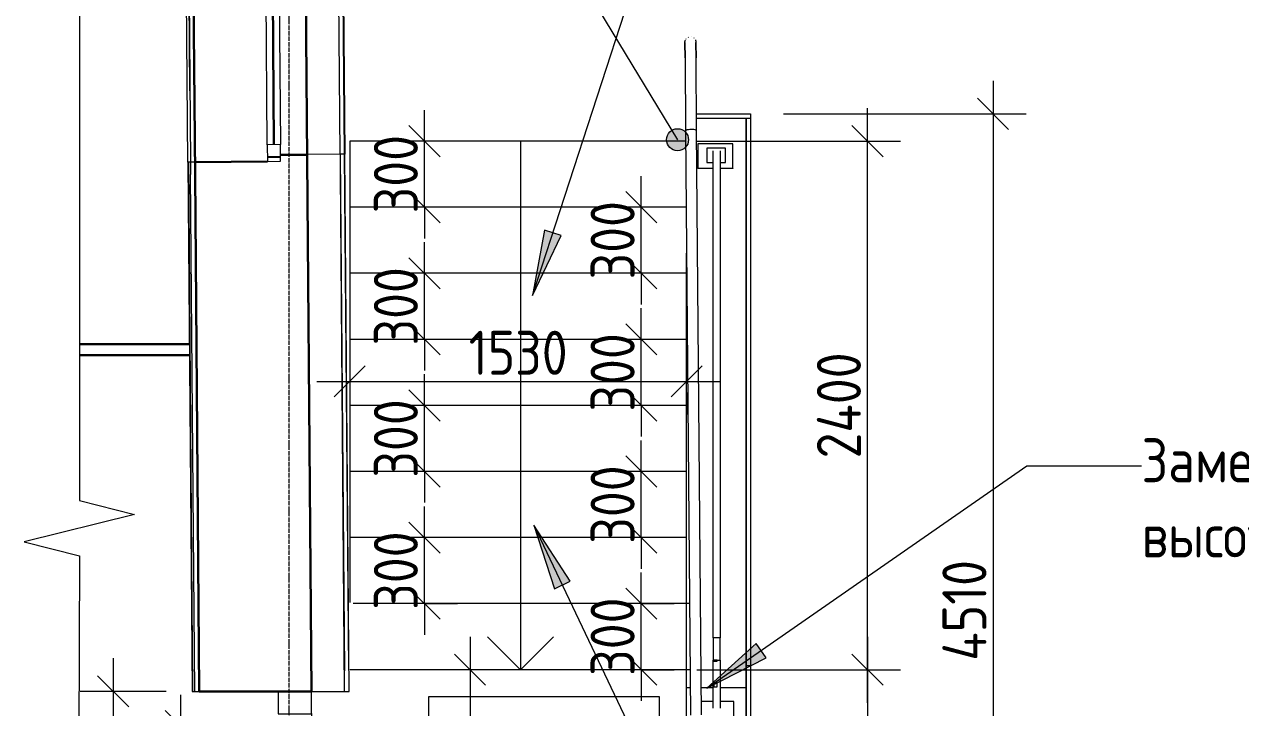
# Model space of a CAD drawing. Header units: millimetres. Extents: x 504091 to 2165846, y 135022 to 442887.
# Drawn here: x 1160287 to 1165812, y 263551 to 266653 of the extents above; entities that cross this region are included whole.
import ezdxf

# ---------------------------------------------------------------- set-up
doc = ezdxf.new("R2010")
doc.units = ezdxf.units.MM
for name, pattern in [('ADSK_Линия сетки', [25, 20, -2.5, 0, -2.5]), ('ADSK_Штриховая_ш3 п1_5', [4.5, 3, -1.5]), ('осеваяX2', [4, 2.5, -0.5, 0.5, -0.5])]:
    doc.linetypes.add(name, pattern=pattern)
doc.layers.get('Defpoints').update_dxf_attribs({"color": 255})
for name, color, linetype, lineweight in [('+АР_Вспомогательная', 7, 'Continuous', 9), ('_ Окна', 7, 'Continuous', 30), ('Аннотация', 7, 'Continuous', 9), ('Лестницы', 7, 'Continuous', 18), ('Ограждение', 7, 'Continuous', 18), ('Окна', 7, 'Continuous', 18), ('Оси', 165, 'осеваяX2', 13), ('отметки', 7, 'Continuous', 20), ('Перекрытие', 7, 'Continuous', 18), ('размеры', 7, 'Continuous', 9), ('Стены внутренние', 7, 'Continuous', 18), ('Стены наружные', 7, 'Continuous', 18), ('Стены несущие', 7, 'Continuous', 30), ('Стены отделка', 7, 'Continuous', 30), ('Стены штриховка', 7, 'Continuous', 18), ('Стрелки вверх', 7, 'Continuous', 18)]:
    doc.layers.add(name, color=color, linetype=linetype, lineweight=lineweight)
doc.layers.add('Линии', color=7, linetype='Continuous', lineweight=9, true_color=0x00a600)
doc.styles.add('GOST Common_1', font='GOST_Common.ttf', dxfattribs={"width": 0.9, "height": 250})
doc.styles.add('GOST Common_4', font='GOST_Common.ttf', dxfattribs={"width": 0.9, "height": 200})
doc.styles.add('GOST Common_6', font='GOST_Common.ttf', dxfattribs={"width": 0.9, "height": 200})
doc.dimstyles.new('ADSK_Основной_2_5_мм', dxfattribs={"dimscale": 304.8, "dimtxt": 251.428749, "dimasz": 0.463911, "dimexe": 0.492126, "dimexo": 0.492126, "dimgap": 0.098425, "dimtad": 1, "dimdec": 3, "dimrnd": 0.001, "dimdsep": 46, "dimtxsty": 'GOST Common_1', "dimblk1": 'OBLIQUE', "dimblk2": 'OBLIQUE', "dimsah": 1, "dimcen": 0.09, "dimdle": 0.492126, "dimazin": 2, "dimtfac": 1, "dimtdec": 4, "dimtix": 1, "dimtmove": 0, "dimatfit": 3, "dimfxl": 0, "dimtvp": 1, "dimtolj": 1, "dimtzin": 0, "dimlwd": 20, "dimlwe": 20, "dimarcsym": 0})
doc.dimstyles.new('ADSK_Основной_2_5_мм_Округление_до_10_мм', dxfattribs={"dimscale": 304.8, "dimtxt": 251.428749, "dimasz": 0.463911, "dimexe": 0.492126, "dimexo": 0.492126, "dimgap": 0.098425, "dimtad": 1, "dimdec": 0, "dimrnd": 10, "dimdsep": 46, "dimtxsty": 'GOST Common_1', "dimblk1": 'OBLIQUE', "dimblk2": 'OBLIQUE', "dimsah": 1, "dimcen": 0.09, "dimdle": 0.492126, "dimazin": 2, "dimtfac": 1, "dimtdec": 4, "dimtix": 1, "dimtmove": 0, "dimatfit": 3, "dimfxl": 0, "dimtvp": 1, "dimtolj": 1, "dimtzin": 0, "dimlwd": 20, "dimlwe": 20, "dimarcsym": 0})
doc.dimstyles.new('ADSK_Основной_2_мм', dxfattribs={"dimscale": 304.8, "dimtxt": 201.142999, "dimasz": 0.463911, "dimexe": 0.492126, "dimexo": 0.492126, "dimgap": 0.098425, "dimtad": 1, "dimrnd": 0.01, "dimdsep": 46, "dimtxsty": 'GOST Common_4', "dimblk1": 'OBLIQUE', "dimblk2": 'OBLIQUE', "dimsah": 1, "dimcen": 0.09, "dimdle": 0.492126, "dimazin": 2, "dimtfac": 1, "dimtdec": 4, "dimtix": 1, "dimtmove": 0, "dimatfit": 3, "dimfxl": 0, "dimtvp": 1, "dimtolj": 1, "dimtzin": 0, "dimlwd": 20, "dimlwe": 20, "dimarcsym": 0})

# ---------------------------------------------------------------- blocks, each defined once
blk = doc.blocks.new('Ограждение крыльца 1 - Ограждение крыльца 1-1744339-План 1-го этажа')
at = {"layer": 'Ограждение'}
for p, q in [((57152.1, 30683.9), (57152.7, 30684.7)), ((57162.1, 30692), (57163, 30692.4)), ((57175, 30694), (57176, 30693.9)), ((57187, 30689.3), (57187.8, 30688.7)), ((57147.8, 30598.3), (57150.5, 30268.3)), ((57200.5, 30268.7), (57197.8, 30598.7)), ((57150.5, 30268.3), (57172, 27614.9)), ((57222, 27615.3), (57200.5, 30268.7)), ((57365, 30209), (57205.6, 30209)), ((57205.6, 30209), (57205.6, 30098.7)), ((57332.2, 30189.3), (57247.1, 30189.3)), ((57247.1, 30189.3), (57247.1, 30123.8)), ((57275, 27965.3), (57275, 30177)), ((57307, 30177), (57307, 27965.3)), ((57332.2, 30123.8), (57332.2, 30189.3)), ((57365, 30098.7), (57365, 30209)), ((57247.1, 30123.8), (57275, 30123.8)), ((57307, 30123.8), (57332.2, 30123.8)), ((57205.6, 30098.7), (57275, 30098.7)), ((57205.6, 30096.3), (57205.6, 30098.7)), ((57275, 30096.3), (57205.6, 30096.3)), ((57307, 30098.7), (57365, 30098.7)), ((57365, 30096.3), (57307, 30096.3)), ((57365, 30098.7), (57365, 30096.3)), ((57275, 27646.5), (57275, 27864.8)), ((57307, 27864.8), (57307, 27646.5)), ((57275, 27676.5), (57221.4, 27676.5)), ((57369, 27676.5), (57307, 27676.5)), ((57369, 27556.5), (57369, 27676.5))]:
    blk.add_line(p, q, dxfattribs=at)
at = {"layer": 'Ограждение', "lineweight": 18}
for p, q in [((57307, 27965.3), (57275, 27965.3)), ((57275, 27965.3), (57275, 27864.8)), ((57307, 27864.8), (57307, 27965.3)), ((57275, 27864.8), (57307, 27864.8)), ((57293.8, 27864.8), (57277.8, 27864.8)), ((57277.8, 27864.8), (57277.8, 27859)), ((57277.8, 27859), (57293.8, 27859)), ((57293.8, 27859), (57293.8, 27864.8)), ((57293.8, 27759), (57277.8, 27759)), ((57277.8, 27759), (57277.8, 27743)), ((57277.8, 27743), (57293.8, 27743)), ((57293.8, 27743), (57293.8, 27759))]:
    blk.add_line(p, q, dxfattribs=at)
at = {"layer": 'Ограждение', "flags": 128}
for points in [[(57147.3, 30669), (57147.3, 30670), (57147.3, 30671), (57147.4, 30672), (57147.5, 30673), (57147.7, 30673.9), (57147.9, 30674.9), (57148.2, 30675.9), (57148.5, 30676.8), (57148.8, 30677.8), (57149.2, 30678.7), (57149.6, 30679.6)], [(57147.5, 30635.4), (57147.5, 30637.7), (57147.5, 30639.8), (57147.5, 30641.9), (57147.5, 30644), (57147.4, 30646), (57147.4, 30647.9), (57147.4, 30649.8), (57147.4, 30651.6), (57147.4, 30653.3), (57147.4, 30654.9), (57147.4, 30656.5), (57147.3, 30658), (57147.3, 30659.4), (57147.3, 30660.7), (57147.3, 30661.9), (57147.3, 30663), (57147.3, 30664), (57147.3, 30665), (57147.3, 30665.8), (57147.3, 30666.6), (57147.3, 30667.2), (57147.3, 30667.8), (57147.3, 30668.2), (57147.3, 30668.5), (57147.3, 30668.8), (57147.3, 30668.9), (57147.3, 30669)], [(57147.3, 30669), (57147.3, 30668.9), (57147.3, 30668.7), (57147.3, 30668.5), (57147.3, 30668.1), (57147.3, 30667.6), (57147.3, 30666.9), (57147.3, 30666.2), (57147.3, 30665.4), (57147.3, 30664.4), (57147.3, 30663.4), (57147.3, 30662.2), (57147.3, 30661), (57147.3, 30659.6), (57147.3, 30658.2), (57147.4, 30656.6), (57147.4, 30655), (57147.4, 30653.2), (57147.4, 30651.4), (57147.4, 30649.5), (57147.4, 30647.5), (57147.4, 30645.5), (57147.5, 30643.3), (57147.5, 30641.1), (57147.5, 30638.8), (57147.5, 30636.5), (57147.5, 30634.1), (57147.6, 30631.6), (57147.6, 30629.1), (57147.6, 30626.5), (57147.6, 30623.9), (57147.6, 30621.2), (57147.7, 30618.5), (57147.7, 30615.8), (57147.7, 30613.1), (57147.7, 30610.3), (57147.8, 30607.5), (57147.8, 30604.7), (57147.8, 30601.9), (57147.8, 30599), (57147.8, 30598.3)], [(57194.7, 30680.2), (57195.1, 30679.3), (57195.5, 30678.4), (57195.8, 30677.5), (57196.1, 30676.5), (57196.4, 30675.6), (57196.7, 30674.6), (57196.9, 30673.6), (57197, 30672.6), (57197.1, 30671.6), (57197.2, 30670.6), (57197.3, 30669.6), (57197.3, 30669.4)], [(57197.3, 30669.4), (57197.3, 30669.3), (57197.3, 30669.2), (57197.3, 30668.9), (57197.3, 30668.6), (57197.3, 30668.1), (57197.3, 30667.5), (57197.3, 30666.9), (57197.3, 30666.1), (57197.3, 30665.3), (57197.3, 30664.3), (57197.3, 30663.3), (57197.3, 30662.2), (57197.3, 30660.9), (57197.3, 30659.6), (57197.3, 30658.2), (57197.4, 30656.7), (57197.4, 30655.2), (57197.4, 30653.5), (57197.4, 30651.8), (57197.4, 30650), (57197.4, 30648.1), (57197.4, 30646.2), (57197.5, 30644.2), (57197.5, 30642.1), (57197.5, 30640), (57197.5, 30637.8), (57197.5, 30635.6), (57197.5, 30633.3), (57197.6, 30631), (57197.6, 30628.6), (57197.6, 30626.2), (57197.6, 30623.8), (57197.6, 30621.3), (57197.7, 30618.8), (57197.7, 30616.3), (57197.7, 30613.8), (57197.7, 30611.3), (57197.7, 30608.7), (57197.8, 30606.1), (57197.8, 30603.6), (57197.8, 30601), (57197.8, 30598.8)], [(57197.8, 30598.7), (57197.8, 30601.5), (57197.8, 30604.3), (57197.8, 30607.1), (57197.7, 30609.9), (57197.7, 30612.7), (57197.7, 30615.5), (57197.7, 30618.2), (57197.6, 30620.9), (57197.6, 30623.6), (57197.6, 30626.2), (57197.6, 30628.8), (57197.6, 30631.3), (57197.5, 30633.8), (57197.5, 30636.2), (57197.5, 30638.6), (57197.5, 30640.9), (57197.5, 30643.1), (57197.5, 30645.3), (57197.4, 30647.4), (57197.4, 30649.4), (57197.4, 30651.3), (57197.4, 30653.2), (57197.4, 30654.9), (57197.4, 30656.6), (57197.3, 30658.2), (57197.3, 30659.6), (57197.3, 30661), (57197.3, 30662.3), (57197.3, 30663.5), (57197.3, 30664.6), (57197.3, 30665.5), (57197.3, 30666.4), (57197.3, 30667.2), (57197.3, 30667.8), (57197.3, 30668.3), (57197.3, 30668.8), (57197.3, 30669.1), (57197.3, 30669.3), (57197.3, 30669.4), (57197.3, 30669.4)], [(57147.8, 30598.4), (57147.8, 30600.9), (57147.8, 30603.5), (57147.8, 30606), (57147.7, 30608.6), (57147.7, 30611.1), (57147.7, 30613.7), (57147.7, 30616.2), (57147.7, 30618.7), (57147.6, 30621.2), (57147.6, 30623.7), (57147.6, 30626.1), (57147.6, 30628.5), (57147.6, 30630.8), (57147.5, 30633.2), (57147.5, 30635.2)]]:
    blk.add_lwpolyline(points, dxfattribs=at)
at = {"layer": 'Ограждение'}
for points, knots in [([(57175.5, 30273.6), (57171.1, 30273.5), (57164.6, 30273.1), (57157.6, 30272), (57153.6, 30270.9), (57151.1, 30269.6), (57150.5, 30268.7), (57150.5, 30268.3)], [-1, -1, -1, -1, -0.8333333, -0.75, -0.6666667, -0.5833333, -0.5, -0.5, -0.5, -0.5]), ([(57200.5, 30268.7), (57200.5, 30269.1), (57199.9, 30270), (57196.5, 30271.6), (57188.5, 30273.2), (57179.8, 30273.6), (57175.5, 30273.6)], [-0.5, -0.5, -0.5, -0.5, -0.4166667, -0.3333333, -0.1666667, 0, 0, 0, 0])]:
    blk.add_open_spline(points, degree=3, knots=knots, dxfattribs=at)
blk = doc.blocks.new('окна_rehau_однопольное_фрамуга_сверху - 910х2230 _нов_ ок-6-2054215-План 1-го этажа')
at = {"layer": '_ Окна', "lineweight": 18}
for p, q in [((-475, 75), (-475, 135)), ((-475, 135), (-399, 135)), ((-399, 135), (-399, 75)), ((399, 135), (399, 75)), ((475, 135), (399, 135)), ((475, 75), (475, 135)), ((-399, 75), (-475, 75)), ((399, 75), (475, 75))]:
    blk.add_line(p, q, dxfattribs=at)
at = {"layer": '_ Окна'}
for p, q in [((-455, 75), (-455, 135)), ((455, 75), (455, 135)), ((-399, 105), (399, 105))]:
    blk.add_line(p, q, dxfattribs=at)
at = {"layer": 'Окна'}
for p, q in [((-475, 135), (-475, 75)), ((-399, 135), (-475, 135)), ((-399, 135), (399, 135)), ((475, 135), (399, 135)), ((475, 75), (475, 135)), ((-475, 75), (-399, 75)), ((399, 75), (-399, 75)), ((399, 75), (475, 75))]:
    blk.add_line(p, q, dxfattribs=at)
blk = doc.blocks.new('Высотные отметки - Рамка-12095-План 1-го этажа')
at = {"layer": 'Аннотация', "lineweight": 20}
for p, q in [((-6.5, 0), (-6.5, 5)), ((-6.5, 5), (6.5, 5)), ((6.5, 5), (6.5, 0)), ((6.5, 0), (-6.5, 0))]:
    blk.add_line(p, q, dxfattribs=at)
blk = doc.blocks.new('_Oblique')
at = {"color": 0, "linetype": 'ByBlock', "lineweight": -2}
blk.add_line((-0.5, -0.5), (0.5, 0.5), dxfattribs=at)
blk = doc.blocks.new('*D2164')
at = {"layer": 'Defpoints', "color": 0, "lineweight": 20, "transparency": 16777216}
for p in [(1161539, 263467.3), (1160997.7, 262267.2), (1161577.8, 262267.2)]:
    blk.add_point(p, dxfattribs=at)
at = {"layer": 'размеры', "color": 0, "transparency": 16777216}
for p, q in [((1160997.7, 263467.3), (1160997.7, 263608.7)), ((1161389, 263467.3), (1160847.7, 263467.3)), ((1160997.7, 263467.3), (1160997.7, 262267.2)), ((1161427.8, 262267.2), (1160847.7, 262267.2)), ((1160997.7, 262267.2), (1160997.7, 262125.8))]:
    blk.add_line(p, q, dxfattribs=at)
at = {"layer": 'размеры', "color": 0, "transparency": 16777216, "xscale": 141.4, "yscale": 141.4, "zscale": 141.4}
for p, rotation in [((1160997.7, 263467.3), 270), ((1160997.7, 262267.2), 90)]:
    blk.add_blockref('_Oblique', p, dxfattribs=dict(at, rotation=rotation))
at = {"layer": 'размеры', "color": 0, "lineweight": 20, "transparency": 16777216, "char_height": 200, "width": 1595.507, "attachment_point": 5, "rotation": 90, "style": 'GOST Common_6'}
for s, insert in [('\\A1;"в чистоте"', (1161127.7, 262867.2)), ('\\A1;12OO', (1160867.7, 262867.2))]:
    blk.add_mtext(s, dxfattribs=dict(at, insert=insert))
blk = doc.blocks.new('*D2165')
at = {"layer": 'Defpoints', "color": 0, "lineweight": 20, "transparency": 16777216}
for p in [(1161765.5, 265132), (1163295.5, 265132), (1163295.5, 265032.1)]:
    blk.add_point(p, dxfattribs=at)
at = {"layer": 'размеры', "color": 0, "transparency": 16777216}
for p, q in [((1161615.5, 265032.1), (1163445.5, 265032.1)), ((1161765.5, 264982), (1161765.5, 264882.1)), ((1163295.5, 264982), (1163295.5, 264882.1))]:
    blk.add_line(p, q, dxfattribs=at)
at = {"layer": 'размеры', "color": 0, "transparency": 16777216, "xscale": 141.4, "yscale": 141.4, "zscale": 141.4, "rotation": 180}
blk.add_blockref('_Oblique', (1161765.5, 265032.1), dxfattribs=at)
at = {"layer": 'размеры', "color": 0, "transparency": 16777216, "xscale": 141.4, "yscale": 141.4, "zscale": 141.4}
blk.add_blockref('_Oblique', (1163295.5, 265032.1), dxfattribs=at)
at = {"layer": 'размеры', "color": 0, "lineweight": 20, "transparency": 16777216, "insert": (1162530.5, 265162.1), "char_height": 200, "width": 700.591, "attachment_point": 5, "style": 'GOST Common_6'}
blk.add_mtext('\\A1;1530', dxfattribs=at)
blk = doc.blocks.new('*D2166')
at = {"layer": 'Defpoints', "color": 0, "lineweight": 20, "transparency": 16777216}
for p in [(1161081.2, 263624.7), (1160690.9, 262108.8), (1161093.9, 262108.8)]:
    blk.add_point(p, dxfattribs=at)
at = {"layer": 'размеры', "color": 0, "transparency": 16777216}
for p, q in [((1160690.9, 263774.7), (1160690.9, 261958.8)), ((1160931.2, 263624.7), (1160540.9, 263624.7)), ((1160943.9, 262108.8), (1160540.9, 262108.8))]:
    blk.add_line(p, q, dxfattribs=at)
at = {"layer": 'размеры', "color": 0, "transparency": 16777216, "xscale": 141.4, "yscale": 141.4, "zscale": 141.4}
for p, rotation in [((1160690.9, 263624.7), 90), ((1160690.9, 262108.8), 270)]:
    blk.add_blockref('_Oblique', p, dxfattribs=dict(at, rotation=rotation))
at = {"layer": 'размеры', "color": 0, "lineweight": 20, "transparency": 16777216, "insert": (1160560.9, 262866.8), "char_height": 200, "attachment_point": 5, "rotation": 90, "style": 'GOST Common_6'}
blk.add_mtext('\\A1;1520', dxfattribs=at)
blk = doc.blocks.new('*D2168')
at = {"layer": 'Defpoints', "color": 0, "lineweight": 20, "transparency": 16777216}
for p in [(1163585.5, 266247.3), (1163585.5, 261737.3), (1164687, 261737.3)]:
    blk.add_point(p, dxfattribs=at)
at = {"layer": 'размеры', "color": 0, "transparency": 16777216}
for p, q in [((1164687, 266397.3), (1164687, 261587.3)), ((1163735.5, 266247.3), (1164837, 266247.3)), ((1163735.5, 261737.3), (1164837, 261737.3))]:
    blk.add_line(p, q, dxfattribs=at)
at = {"layer": 'размеры', "color": 0, "transparency": 16777216, "xscale": 141.4, "yscale": 141.4, "zscale": 141.4}
for p, rotation in [((1164687, 266247.3), 90), ((1164687, 261737.3), 270)]:
    blk.add_blockref('_Oblique', p, dxfattribs=dict(at, rotation=rotation))
at = {"layer": 'размеры', "color": 0, "lineweight": 20, "transparency": 16777216, "insert": (1164557, 263992.3), "char_height": 200, "attachment_point": 5, "rotation": 90, "style": 'GOST Common_6'}
blk.add_mtext('\\A1;4510', dxfattribs=at)
blk = doc.blocks.new('*D2169')
at = {"layer": 'Defpoints', "color": 0, "lineweight": 20, "transparency": 16777216}
for p in [(1163191.6, 266123), (1164117.1, 266123), (1163191.6, 263723)]:
    blk.add_point(p, dxfattribs=at)
at = {"layer": 'размеры', "color": 0, "transparency": 16777216}
for p, q in [((1164117.1, 263573), (1164117.1, 266273)), ((1163341.6, 266123), (1164267.1, 266123)), ((1163341.6, 263723), (1164267.1, 263723))]:
    blk.add_line(p, q, dxfattribs=at)
at = {"layer": 'размеры', "color": 0, "transparency": 16777216, "xscale": 141.4, "yscale": 141.4, "zscale": 141.4}
for p, rotation in [((1164117.1, 266123), 90), ((1164117.1, 263723), 270)]:
    blk.add_blockref('_Oblique', p, dxfattribs=dict(at, rotation=rotation))
at = {"layer": 'размеры', "color": 0, "lineweight": 20, "transparency": 16777216, "insert": (1163987.1, 264923), "char_height": 200, "attachment_point": 5, "rotation": 90, "style": 'GOST Common_6'}
blk.add_mtext('\\A1;2400', dxfattribs=at)
blk = doc.blocks.new('*D2170')
at = {"layer": 'Defpoints', "color": 0, "lineweight": 20, "transparency": 16777216}
for p in [(1163310.9, 263723), (1163585.5, 261737.3), (1164117.1, 261737.3)]:
    blk.add_point(p, dxfattribs=at)
at = {"layer": 'размеры', "color": 0, "transparency": 16777216}
for p, q in [((1164117.1, 263873), (1164117.1, 261587.3)), ((1163460.9, 263723), (1164267.1, 263723)), ((1163735.5, 261737.3), (1164267.1, 261737.3))]:
    blk.add_line(p, q, dxfattribs=at)
at = {"layer": 'размеры', "color": 0, "transparency": 16777216, "xscale": 141.4, "yscale": 141.4, "zscale": 141.4}
for p, rotation in [((1164117.1, 263723), 90), ((1164117.1, 261737.3), 270)]:
    blk.add_blockref('_Oblique', p, dxfattribs=dict(at, rotation=rotation))
at = {"layer": 'размеры', "color": 0, "lineweight": 20, "transparency": 16777216, "insert": (1163987.1, 262730.1), "char_height": 200, "attachment_point": 5, "rotation": 90, "style": 'GOST Common_6'}
blk.add_mtext('\\A1;1985', dxfattribs=at)
blk = doc.blocks.new('*D2171')
at = {"layer": 'Defpoints', "color": 0, "lineweight": 20, "transparency": 16777216}
for p in [(1162828.8, 263723), (1162311.8, 262027.3), (1162886.7, 262027.3)]:
    blk.add_point(p, dxfattribs=at)
at = {"layer": 'размеры', "color": 0, "transparency": 16777216}
for p, q in [((1162311.8, 263873), (1162311.8, 261877.3)), ((1162678.8, 263723), (1162161.8, 263723)), ((1162736.7, 262027.3), (1162161.8, 262027.3))]:
    blk.add_line(p, q, dxfattribs=at)
at = {"layer": 'размеры', "color": 0, "transparency": 16777216, "xscale": 141.4, "yscale": 141.4, "zscale": 141.4}
for p, rotation in [((1162311.8, 263723), 90), ((1162311.8, 262027.3), 270)]:
    blk.add_blockref('_Oblique', p, dxfattribs=dict(at, rotation=rotation))
at = {"layer": 'размеры', "color": 0, "lineweight": 20, "transparency": 16777216, "insert": (1162181.8, 262875.1), "char_height": 200, "attachment_point": 5, "rotation": 90, "style": 'GOST Common_6'}
blk.add_mtext('\\A1;1695', dxfattribs=at)
blk = doc.blocks.new('*D2151')
at = {"layer": 'Defpoints', "color": 0, "lineweight": 20, "transparency": 16777216}
for p in [(1162944.4, 264023), (1163089.4, 264023), (1162944.4, 263723)]:
    blk.add_point(p, dxfattribs=at)
at = {"layer": 'размеры', "color": 0, "transparency": 16777216}
for p, q in [((1163089.4, 264023), (1163089.4, 264164.4)), ((1163089.4, 263723), (1163089.4, 264023)), ((1163094.4, 264023), (1163239.4, 264023)), ((1163089.4, 263723), (1163089.4, 263581.6)), ((1163094.4, 263723), (1163239.4, 263723))]:
    blk.add_line(p, q, dxfattribs=at)
at = {"layer": 'размеры', "color": 0, "transparency": 16777216, "xscale": 141.4, "yscale": 141.4, "zscale": 141.4}
for p, rotation in [((1163089.4, 264023), 270), ((1163089.4, 263723), 90)]:
    blk.add_blockref('_Oblique', p, dxfattribs=dict(at, rotation=rotation))
at = {"layer": 'размеры', "color": 0, "lineweight": 20, "transparency": 16777216, "insert": (1162959.4, 263873), "char_height": 200, "attachment_point": 5, "rotation": 90, "style": 'GOST Common_6'}
blk.add_mtext('\\A1;300', dxfattribs=at)
blk = doc.blocks.new('*D2174')
at = {"layer": 'Defpoints', "color": 0, "lineweight": 20, "transparency": 16777216}
for p in [(1162104.9, 264323), (1162104.9, 264323), (1161959.9, 264023)]:
    blk.add_point(p, dxfattribs=at)
at = {"layer": 'размеры', "color": 0, "transparency": 16777216}
for p, q in [((1162104.9, 264323), (1162104.9, 264464.4)), ((1162104.9, 264023), (1162104.9, 264323)), ((1162254.9, 264323), (1162254.9, 264323)), ((1162104.9, 264023), (1162104.9, 263881.6)), ((1162109.9, 264023), (1162254.9, 264023))]:
    blk.add_line(p, q, dxfattribs=at)
at = {"layer": 'размеры', "color": 0, "transparency": 16777216, "xscale": 141.4, "yscale": 141.4, "zscale": 141.4}
for p, rotation in [((1162104.9, 264323), 270), ((1162104.9, 264023), 90)]:
    blk.add_blockref('_Oblique', p, dxfattribs=dict(at, rotation=rotation))
at = {"layer": 'размеры', "color": 0, "lineweight": 20, "transparency": 16777216, "insert": (1161974.9, 264173), "char_height": 200, "attachment_point": 5, "rotation": 90, "style": 'GOST Common_6'}
blk.add_mtext('\\A1;300', dxfattribs=at)
blk = doc.blocks.new('*D2152')
at = {"layer": 'Defpoints', "color": 0, "lineweight": 20, "transparency": 16777216}
for p in [(1163089.4, 264623), (1163089.4, 264623), (1163089.4, 264323)]:
    blk.add_point(p, dxfattribs=at)
at = {"layer": 'размеры', "color": 0, "transparency": 16777216}
for p, q in [((1163089.4, 264623), (1163089.4, 264764.4)), ((1163089.4, 264323), (1163089.4, 264623)), ((1163239.4, 264623), (1163239.4, 264623)), ((1163089.4, 264323), (1163089.4, 264181.6)), ((1163239.4, 264323), (1163239.4, 264323))]:
    blk.add_line(p, q, dxfattribs=at)
at = {"layer": 'размеры', "color": 0, "transparency": 16777216, "xscale": 141.4, "yscale": 141.4, "zscale": 141.4}
for p, rotation in [((1163089.4, 264623), 270), ((1163089.4, 264323), 90)]:
    blk.add_blockref('_Oblique', p, dxfattribs=dict(at, rotation=rotation))
at = {"layer": 'размеры', "color": 0, "lineweight": 20, "transparency": 16777216, "insert": (1162959.4, 264473), "char_height": 200, "attachment_point": 5, "rotation": 90, "style": 'GOST Common_6'}
blk.add_mtext('\\A1;300', dxfattribs=at)
blk = doc.blocks.new('*D2175')
at = {"layer": 'Defpoints', "color": 0, "lineweight": 20, "transparency": 16777216}
for p in [(1162104.9, 264923), (1162104.9, 264923), (1162104.9, 264623)]:
    blk.add_point(p, dxfattribs=at)
at = {"layer": 'размеры', "color": 0, "transparency": 16777216}
for p, q in [((1162104.9, 264923), (1162104.9, 265064.4)), ((1162104.9, 264623), (1162104.9, 264923)), ((1162254.9, 264923), (1162254.9, 264923)), ((1162104.9, 264623), (1162104.9, 264481.6)), ((1162254.9, 264623), (1162254.9, 264623))]:
    blk.add_line(p, q, dxfattribs=at)
at = {"layer": 'размеры', "color": 0, "transparency": 16777216, "xscale": 141.4, "yscale": 141.4, "zscale": 141.4}
for p, rotation in [((1162104.9, 264923), 270), ((1162104.9, 264623), 90)]:
    blk.add_blockref('_Oblique', p, dxfattribs=dict(at, rotation=rotation))
at = {"layer": 'размеры', "color": 0, "lineweight": 20, "transparency": 16777216, "insert": (1161974.9, 264773), "char_height": 200, "attachment_point": 5, "rotation": 90, "style": 'GOST Common_6'}
blk.add_mtext('\\A1;300', dxfattribs=at)
blk = doc.blocks.new('*D2153')
at = {"layer": 'Defpoints', "color": 0, "lineweight": 20, "transparency": 16777216}
for p in [(1163089.4, 265223), (1163089.4, 265223), (1163089.4, 264923)]:
    blk.add_point(p, dxfattribs=at)
at = {"layer": 'размеры', "color": 0, "transparency": 16777216}
for p, q in [((1163089.4, 265223), (1163089.4, 265364.4)), ((1163089.4, 264923), (1163089.4, 265223)), ((1163239.4, 265223), (1163239.4, 265223)), ((1163089.4, 264923), (1163089.4, 264781.6)), ((1163239.4, 264923), (1163239.4, 264923))]:
    blk.add_line(p, q, dxfattribs=at)
at = {"layer": 'размеры', "color": 0, "transparency": 16777216, "xscale": 141.4, "yscale": 141.4, "zscale": 141.4}
for p, rotation in [((1163089.4, 265223), 270), ((1163089.4, 264923), 90)]:
    blk.add_blockref('_Oblique', p, dxfattribs=dict(at, rotation=rotation))
at = {"layer": 'размеры', "color": 0, "lineweight": 20, "transparency": 16777216, "insert": (1162959.4, 265073), "char_height": 200, "attachment_point": 5, "rotation": 90, "style": 'GOST Common_6'}
blk.add_mtext('\\A1;300', dxfattribs=at)
blk = doc.blocks.new('*D2176')
at = {"layer": 'Defpoints', "color": 0, "lineweight": 20, "transparency": 16777216}
for p in [(1162104.9, 265523), (1162104.9, 265523), (1162104.9, 265223)]:
    blk.add_point(p, dxfattribs=at)
at = {"layer": 'размеры', "color": 0, "transparency": 16777216}
for p, q in [((1162104.9, 265523), (1162104.9, 265664.4)), ((1162104.9, 265223), (1162104.9, 265523)), ((1162254.9, 265523), (1162254.9, 265523)), ((1162104.9, 265223), (1162104.9, 265081.6)), ((1162254.9, 265223), (1162254.9, 265223))]:
    blk.add_line(p, q, dxfattribs=at)
at = {"layer": 'размеры', "color": 0, "transparency": 16777216, "xscale": 141.4, "yscale": 141.4, "zscale": 141.4}
for p, rotation in [((1162104.9, 265523), 270), ((1162104.9, 265223), 90)]:
    blk.add_blockref('_Oblique', p, dxfattribs=dict(at, rotation=rotation))
at = {"layer": 'размеры', "color": 0, "lineweight": 20, "transparency": 16777216, "insert": (1161974.9, 265373), "char_height": 200, "attachment_point": 5, "rotation": 90, "style": 'GOST Common_6'}
blk.add_mtext('\\A1;300', dxfattribs=at)
blk = doc.blocks.new('*D2154')
at = {"layer": 'Defpoints', "color": 0, "lineweight": 20, "transparency": 16777216}
for p in [(1163089.4, 265823), (1163089.4, 265823), (1163089.4, 265523)]:
    blk.add_point(p, dxfattribs=at)
at = {"layer": 'размеры', "color": 0, "transparency": 16777216}
for p, q in [((1163089.4, 265823), (1163089.4, 265964.4)), ((1163089.4, 265523), (1163089.4, 265823)), ((1163239.4, 265823), (1163239.4, 265823)), ((1163089.4, 265523), (1163089.4, 265381.6)), ((1163239.4, 265523), (1163239.4, 265523))]:
    blk.add_line(p, q, dxfattribs=at)
at = {"layer": 'размеры', "color": 0, "transparency": 16777216, "xscale": 141.4, "yscale": 141.4, "zscale": 141.4}
for p, rotation in [((1163089.4, 265823), 270), ((1163089.4, 265523), 90)]:
    blk.add_blockref('_Oblique', p, dxfattribs=dict(at, rotation=rotation))
at = {"layer": 'размеры', "color": 0, "lineweight": 20, "transparency": 16777216, "insert": (1162959.4, 265673), "char_height": 200, "attachment_point": 5, "rotation": 90, "style": 'GOST Common_6'}
blk.add_mtext('\\A1;300', dxfattribs=at)
blk = doc.blocks.new('*D2177')
at = {"layer": 'Defpoints', "color": 0, "lineweight": 20, "transparency": 16777216}
for p in [(1162104.9, 266123), (1162104.9, 266123), (1162104.9, 265823)]:
    blk.add_point(p, dxfattribs=at)
at = {"layer": 'размеры', "color": 0, "transparency": 16777216}
for p, q in [((1162104.9, 266123), (1162104.9, 266264.4)), ((1162104.9, 265823), (1162104.9, 266123)), ((1162254.9, 266123), (1162254.9, 266123)), ((1162104.9, 265823), (1162104.9, 265681.6)), ((1162254.9, 265823), (1162254.9, 265823))]:
    blk.add_line(p, q, dxfattribs=at)
at = {"layer": 'размеры', "color": 0, "transparency": 16777216, "xscale": 141.4, "yscale": 141.4, "zscale": 141.4}
for p, rotation in [((1162104.9, 266123), 270), ((1162104.9, 265823), 90)]:
    blk.add_blockref('_Oblique', p, dxfattribs=dict(at, rotation=rotation))
at = {"layer": 'размеры', "color": 0, "lineweight": 20, "transparency": 16777216, "insert": (1161974.9, 265973), "char_height": 200, "attachment_point": 5, "rotation": 90, "style": 'GOST Common_6'}
blk.add_mtext('\\A1;300', dxfattribs=at)

msp = doc.modelspace()

# ---------------------------------------------------------------- hatches: boundary and pattern name
at = {"layer": 'Аннотация', "lineweight": 9}
h = msp.add_hatch(color=256, dxfattribs=at)
edge = h.paths.add_edge_path()
edge.add_arc((1163254.1132, 266129.5073), 50, 0, 360)
for points in [[(1162595.4643, 265421.6676), (1162725.7502, 265694.7711), (1162650.6264, 265719.1857)], [(1162601.5999, 264378.8059), (1162694.9633, 264090.981), (1162766.2766, 264124.9526)], [(1163387.5892, 263638.6288), (1163656.4807, 263777.3993), (1163611.402, 263842.265)]]:
    msp.add_hatch(color=256, dxfattribs=at).paths.add_polyline_path(points)

# ---------------------------------------------------------------- linework, layer by layer
at = {"layer": '+АР_Вспомогательная', "color": 7, "linetype": 'Continuous', "ltscale": 50}
msp.add_lwpolyline([(1160537.4506, 268604.825), (1160537.4506, 264490.6172), (1160787.4506, 264428.1172), (1160287.4506, 264303.1172), (1160537.4506, 264240.6172), (1160524.6806, 260546.626)], dxfattribs=at)
at = {"layer": 'Аннотация', "lineweight": 9}
for p, q in [((1162595.4643, 265421.6676), (1163269.0767, 267494.3673)), ((1162650.6264, 265719.1857), (1162595.4643, 265421.6676)), ((1162595.4643, 265421.6676), (1162725.7502, 265694.7711)), ((1162725.7502, 265694.7711), (1162650.6264, 265719.1857)), ((1163387.5892, 263638.6288), (1164840.9015, 264648.6135)), ((1164840.9015, 264648.6135), (1165361.8788, 264648.6135)), ((1162601.5999, 264378.8059), (1162694.9633, 264090.981)), ((1162766.2766, 264124.9526), (1162601.5999, 264378.8059)), ((1162601.6072, 264378.8222), (1163618.4594, 262241.3145)), ((1162694.9633, 264090.981), (1162766.2766, 264124.9526)), ((1163611.402, 263842.265), (1163387.5892, 263638.6288)), ((1163656.4807, 263777.3993), (1163611.402, 263842.265)), ((1163387.5892, 263638.6288), (1163656.4807, 263777.3993))]:
    msp.add_line(p, q, dxfattribs=at)
msp.add_circle((1163254.1132, 266129.5073), 50, dxfattribs=at)
at = {"layer": 'Лестницы'}
for p, q in [((1162895.8815, 266721.0626), (1163254.1132, 266129.5073)), ((1163291.3973, 266122.9713), (1161765.5147, 266122.9713)), ((1161765.5147, 266122.9713), (1161765.5147, 265822.9713)), ((1163291.3973, 266122.9713), (1161765.5147, 266122.9713)), ((1161765.5147, 265822.9713), (1161765.5147, 265522.9713)), ((1163293.8236, 265822.9713), (1161765.5147, 265822.9713)), ((1163293.8236, 265822.9713), (1161765.5147, 265822.9713)), ((1161765.5147, 265522.9713), (1161765.5147, 265222.9713)), ((1163295.5147, 265522.9713), (1161765.5147, 265522.9713)), ((1163295.5147, 265522.9713), (1161765.5147, 265522.9713)), ((1161765.5147, 265222.9713), (1161765.5147, 264922.9713)), ((1163295.5147, 265222.9713), (1161765.5147, 265222.9713)), ((1163295.5147, 265222.9713), (1161765.5147, 265222.9713)), ((1161765.5147, 264922.9713), (1161765.5147, 264622.9713)), ((1163295.5147, 264922.9713), (1161765.5147, 264922.9713)), ((1163295.5147, 264922.9713), (1161765.5147, 264922.9713)), ((1161765.5147, 264622.9713), (1161765.5147, 264322.9713)), ((1163295.5147, 264622.9713), (1161765.5147, 264622.9713)), ((1163295.5147, 264622.9713), (1161765.5147, 264622.9713)), ((1161765.5147, 264322.9713), (1161765.5147, 264028.0704)), ((1163295.5147, 264322.9713), (1161765.5147, 264322.9713)), ((1163295.5147, 264322.9713), (1161765.5147, 264322.9713)), ((1163308.5435, 264022.9713), (1161781.1927, 264022.9713)), ((1163308.5435, 264022.9713), (1161781.1927, 264022.9713)), ((1163310.8737, 263722.9713), (1161765.5147, 263722.9713))]:
    msp.add_line(p, q, dxfattribs=at)
at = {"layer": 'Линии', "color": 7}
msp.add_line((1163585.5147, 266247.2723), (1163585.5147, 261747.2723), dxfattribs=at)
at = {"layer": 'Линии', "color": 7, "linetype": 'ADSK_Штриховая_ш3 п1_5', "lineweight": 30}
for p, q in [((1160537.4506, 265201.0765), (1161036.8333, 265201.1424)), ((1161037.2299, 265150.7401), (1160537.4506, 265151.0765))]:
    msp.add_line(p, q, dxfattribs=at)
at = {"layer": 'Оси', "linetype": 'ADSK_Линия сетки'}
msp.add_line((1161490.0801, 259876.5323), (1161490.0801, 268192.0002), dxfattribs=at)
at = {"layer": 'Перекрытие'}
msp.add_lwpolyline([(1161441.0323, 263624.7518), (1161441.0323, 263522.2518), (1161591.1389, 263522.2518), (1161591.0323, 263624.7518)], close=True, dxfattribs=at)
at = {"layer": 'Стены внутренние'}
for p, q in [((1161038.9891, 266351.8408), (1161033.9248, 266978.0203)), ((1161039.7085, 266351.8466), (1161038.9891, 266351.8408)), ((1163340.5554, 266227.2723), (1163565.3547, 266227.2723)), ((1163565.3547, 266227.2723), (1163565.3547, 261757.2723)), ((1163415.5147, 263640.5238), (1163361.4369, 263640.5238)), ((1163565.3547, 263640.5238), (1163447.5147, 263640.5238))]:
    msp.add_line(p, q, dxfattribs=at)
at = {"layer": 'Стены наружные'}
for p, q in [((1161030.3276, 266027.9602), (1161022.6445, 266977.9291)), ((1161034.6441, 266978.0262), (1161042.3272, 266028.0572)), ((1161572.0673, 266062.3426), (1161564.8694, 266952.3135)), ((1161722.0623, 266063.5557), (1161714.8645, 266953.5266)), ((1161741.9499, 266063.7166), (1161734.7696, 266953.6876)), ((1161734.8639, 266953.6884), (1161742.0617, 266063.7175)), ((1161735.7696, 266953.6957), (1161742.9499, 266063.7246)), ((1163340.3936, 266247.2723), (1163585.5147, 266247.2723)), ((1163565.5147, 261757.2723), (1163565.5147, 266227.2723)), ((1163565.5147, 266227.2723), (1163585.5147, 266227.2723)), ((1163585.5147, 266247.2723), (1163585.5147, 261737.2723)), ((1163295.5147, 264022.9713), (1163295.5147, 265613.8778)), ((1163295.5147, 262007.2723), (1163295.5147, 264022.9713)), ((1163585.5147, 263740.5238), (1163565.5147, 263740.5238)), ((1161604.306, 262109.9548), (1161591.0624, 263624.7518)), ((1163311.5141, 263640.5238), (1163295.5147, 263640.5238))]:
    msp.add_line(p, q, dxfattribs=at)
at = {"layer": 'Стены несущие'}
for p, q in [((1161053.9726, 266972.1823), (1161062.7795, 265972.2208)), ((1161591.0624, 263624.752), (1161564.1581, 266951.3077)), ((1161451.3518, 266061.3663), (1161571.3479, 266062.3368)), ((1161571.356, 266061.3368), (1161451.3599, 266060.3663)), ((1161062.3266, 266028.219), (1161391.5964, 266030.882)), ((1161081.049, 263624.8603), (1161062.7795, 265972.2208)), ((1161081.236, 263624.7459), (1161591.0323, 263624.7518))]:
    msp.add_line(p, q, dxfattribs=at)
at = {"layer": 'Стены отделка', "lineweight": 9}
for p, q in [((1161722.0623, 266063.5557), (1161572.0673, 266062.3426)), ((1161572.0673, 266062.3426), (1161591.0624, 263624.752)), ((1161742.0617, 266063.7175), (1161722.0623, 266063.5557)), ((1161722.0623, 266063.5557), (1161722.0704, 266062.5558)), ((1161722.0623, 266063.5557), (1161722.0623, 266063.5557)), ((1161742.9499, 266063.7246), (1161741.9499, 266063.7166)), ((1161741.9499, 266063.7166), (1161761.1927, 263624.7459)), ((1161761.0268, 263718.7942), (1161742.0617, 266063.7175)), ((1161762.6385, 263624.7462), (1161742.9499, 266063.7246)), ((1161062.3266, 266028.219), (1161030.3276, 266027.9602)), ((1161030.3276, 266027.9602), (1161049.2367, 263624.7942)), ((1161042.3272, 266028.0572), (1161042.7801, 265972.0591)), ((1161062.7795, 265972.2208), (1161062.3266, 266028.219)), ((1161049.2257, 263624.7459), (1161081.236, 263624.7459)), ((1161591.0323, 263624.7518), (1161762.6389, 263624.6886))]:
    msp.add_line(p, q, dxfattribs=at)
at = {"layer": 'Стены штриховка'}
for p, q in [((1161722.0704, 266062.5558), (1161741.0274, 263718.6324)), ((1161032.3275, 266027.9764), (1161051.2366, 263624.7984)), ((1161061.7648, 263624.7044), (1161042.7801, 265972.0591)), ((1161741.8577, 263624.7466), (1161722.7579, 265977.5585))]:
    msp.add_line(p, q, dxfattribs=at)
at = {"layer": 'Стрелки вверх'}
for p, q in [((1162540.5147, 266122.9713), (1162540.5147, 265822.9713)), ((1162540.5147, 265822.9713), (1162540.5147, 265522.9713)), ((1162540.5147, 265522.9713), (1162540.5147, 265222.9713)), ((1162540.5147, 265222.9713), (1162540.5147, 264922.9713)), ((1162540.5147, 264922.9713), (1162540.5147, 264622.9713)), ((1162540.5147, 264622.9713), (1162540.5147, 264322.9713)), ((1162540.5147, 264322.9713), (1162540.5147, 264022.9713)), ((1162540.5147, 264022.9713), (1162540.5147, 263722.9713)), ((1162540.5147, 263722.9713), (1162390.5147, 263872.9713)), ((1162540.5147, 263722.9713), (1162690.5147, 263872.9713))]:
    msp.add_line(p, q, dxfattribs=at)

# ---------------------------------------------------------------- block references
at = {"layer": 'Ограждение', "lineweight": 18}
msp.add_blockref('Ограждение крыльца 1 - Ограждение крыльца 1-1744339-План 1-го этажа', (1106140.5147, 235902.2723), dxfattribs=at)
at = {"layer": 'Окна', "rotation": 270.4633818725635}
msp.add_blockref('окна_rehau_однопольное_фрамуга_сверху - 910х2230 _нов_ ок-6-2054215-План 1-го этажа', (1161312.7573, 266505.2599), dxfattribs=at)
at = {"layer": 'отметки', "lineweight": 20, "xscale": 80.52869233845144, "yscale": 80.52869233845144, "zscale": 80.52869233845144, "rotation": 180}
msp.add_blockref('Высотные отметки - Рамка-12095-План 1-го этажа', (1162647.9828, 263601.8545), dxfattribs=at)

# ---------------------------------------------------------------- texts
at = {"layer": 'Аннотация', "lineweight": 9, "insert": (1165361.8788, 264773.8067), "char_height": 200, "width": 6006.6, "attachment_point": 1, "line_spacing_factor": 1.022766, "style": 'GOST Common_6'}
msp.add_mtext('\\pt288,576,864,1152,1440,1728,2016,2304,2592,2880,3168,3456,3744,4032,4320,4608,4896,5184,5472,5760,6048,6336,6624,6912,7200,7488,7776,8064,8352,8640,8928,9216;Замена ограждения высотой 1200 мм, поручни на высоте 500 и 900 мм, ⌀50 мм', dxfattribs=at)

# ---------------------------------------------------------------- dimensions: what is measured, and where the dimension line sits
at = {"layer": 'размеры', "lineweight": 20}
for base, p1, p2, dimstyle, override, picture, middle in [((1164686.9903, 261737.2723), (1163585.5147, 266247.2723), (1163585.5147, 261737.2723), 'ADSK_Основной_2_5_мм', {"dimpost": '<>', "dimtxsty": 'GOST Common_6', "dimfxl": 1530, "dimlwd": 65535, "dimlwe": 65535}, '*D2168', (1164556.9903, 263992.2723)), ((1164117.1017, 266122.9713), (1163191.5821, 263722.9713), (1163191.5821, 266122.9713), 'ADSK_Основной_2_5_мм', {"dimpost": '<>', "dimtxsty": 'GOST Common_6', "dimfxl": 1530, "dimlwd": 65535, "dimlwe": 65535}, '*D2169', (1163987.1017, 264922.9713)), ((1162104.897, 266122.9713), (1162104.897, 265822.9713), (1162104.897, 266122.9713), 'ADSK_Основной_2_5_мм', {"dimpost": '<>', "dimtxsty": 'GOST Common_6', "dimfxl": 1530, "dimlwd": 65535, "dimlwe": 65535}, '*D2177', (1161974.897, 265972.9713)), ((1163089.3908, 265822.9713), (1163089.3908, 265522.9713), (1163089.3908, 265822.9713), 'ADSK_Основной_2_5_мм', {"dimpost": '<>', "dimtxsty": 'GOST Common_6', "dimfxl": 1530, "dimlwd": 65535, "dimlwe": 65535}, '*D2154', (1162959.3908, 265672.9713)), ((1162104.897, 265522.9713), (1162104.897, 265222.9713), (1162104.897, 265522.9713), 'ADSK_Основной_2_5_мм', {"dimpost": '<>', "dimtxsty": 'GOST Common_6', "dimfxl": 1530, "dimlwd": 65535, "dimlwe": 65535}, '*D2176', (1161974.897, 265372.9713)), ((1163089.3908, 265222.9713), (1163089.3908, 264922.9713), (1163089.3908, 265222.9713), 'ADSK_Основной_2_5_мм', {"dimpost": '<>', "dimtxsty": 'GOST Common_6', "dimfxl": 1530, "dimlwd": 65535, "dimlwe": 65535}, '*D2153', (1162959.3908, 265072.9713)), ((1162104.897, 264922.9713), (1162104.897, 264622.9713), (1162104.897, 264922.9713), 'ADSK_Основной_2_5_мм', {"dimpost": '<>', "dimtxsty": 'GOST Common_6', "dimfxl": 1530, "dimlwd": 65535, "dimlwe": 65535}, '*D2175', (1161974.897, 264772.9713)), ((1163089.3908, 264622.9713), (1163089.3908, 264322.9713), (1163089.3908, 264622.9713), 'ADSK_Основной_2_5_мм', {"dimpost": '<>', "dimtxsty": 'GOST Common_6', "dimfxl": 1530, "dimlwd": 65535, "dimlwe": 65535}, '*D2152', (1162959.3908, 264472.9713)), ((1162104.897, 264322.9713), (1161959.8703, 264022.9713), (1162104.897, 264322.9713), 'ADSK_Основной_2_5_мм', {"dimpost": '<>', "dimtxsty": 'GOST Common_6', "dimfxl": 1530, "dimlwd": 65535, "dimlwe": 65535}, '*D2174', (1161974.897, 264172.9713)), ((1163089.3908, 264022.9713), (1162944.364, 263722.9713), (1162944.364, 264022.9713), 'ADSK_Основной_2_5_мм', {"dimpost": '<>', "dimtxsty": 'GOST Common_6', "dimfxl": 1530, "dimlwd": 65535, "dimlwe": 65535}, '*D2151', (1162959.3908, 263872.9713)), ((1160690.8872, 262108.7856), (1161081.236, 263624.7459), (1161093.8605, 262108.7856), 'ADSK_Основной_2_5_мм_Округление_до_10_мм', {"dimtxt": 250, "dimpost": '<>', "dimtxsty": 'GOST Common_6', "dimfxl": 1618.654565, "dimlwd": 65535, "dimlwe": 65535}, '*D2166', (1160560.8872, 262866.7658))]:
    dim = msp.add_linear_dim(base=base, p1=p1, p2=p2, angle=90, dimstyle=dimstyle, override=override, dxfattribs=at)
    dim.commit()
    dim.dimension.update_dxf_attribs({"geometry": picture, "text_midpoint": middle})
dim = msp.add_linear_dim(base=(1163295.5147, 265032.0596), p1=(1161765.5147, 265132.0445), p2=(1163295.5147, 265132.0445), dimstyle='ADSK_Основной_2_5_мм', override={"dimpost": '<>', "dimtxsty": 'GOST Common_6', "dimfxl": 1530, "dimlwd": 65535, "dimlwe": 65535}, dxfattribs=at)
dim.commit()
dim.dimension.update_dxf_attribs({"geometry": '*D2165', "text_midpoint": (1162530.5147, 265162.0596)})
for base, p1, p2, text, dimstyle, override, picture, middle in [((1162311.7815, 262027.2723), (1162828.7702, 263722.9713), (1162886.7015, 262027.2723), '1695', 'ADSK_Основной_2_5_мм', {"dimpost": '<>', "dimtxsty": 'GOST Common_6', "dimfxl": 1530, "dimlwd": 65535, "dimlwe": 65535}, '*D2171', (1162181.7815, 262875.1218)), ((1164117.1017, 261737.2723), (1163310.8737, 263722.9713), (1163585.5147, 261737.2723), '1985', 'ADSK_Основной_2_5_мм', {"dimpost": '<>', "dimtxsty": 'GOST Common_6', "dimfxl": 1530, "dimlwd": 65535, "dimlwe": 65535}, '*D2170', (1163987.1017, 262730.1218)), ((1160997.6561, 262267.2444), (1161539.0323, 263467.2518), (1161577.8132, 262267.2444), '12OO\\X"в чистоте"', 'ADSK_Основной_2_мм', {"dimtxt": 250, "dimpost": '<>', "dimtxsty": 'GOST Common_6', "dimfxl": 1299.997878, "dimlwd": 65535, "dimlwe": 65535}, '*D2164', (1160997.6561, 262867.2481))]:
    dim = msp.add_linear_dim(base=base, p1=p1, p2=p2, angle=90, text=text, dimstyle=dimstyle, override=override, dxfattribs=at)
    dim.commit()
    dim.dimension.update_dxf_attribs({"geometry": picture, "text_midpoint": middle})

doc.saveas('drawing.dxf')
